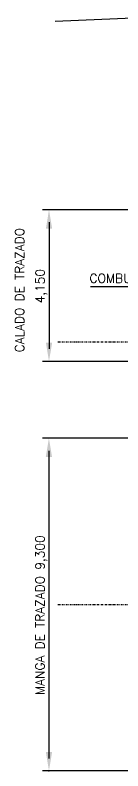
# Model space of a CAD drawing. Extents: x 598 to 1630, y 230 to 779.
# Drawn here: x 912.6 to 942.8, y 475 to 686.3 of the extents above; entities that cross this region are included whole.
import ezdxf

# ---------------------------------------------------------------- set-up
doc = ezdxf.new("R2010")
doc.units = 0
doc.header["$MEASUREMENT"] = 0
doc.linetypes.add('CONTINUA', pattern=[0])
doc.linetypes.add('TRAZO_Y_PUNTO', pattern=[1, 0.5, -0.25, 0, -0.25])
doc.layers.add('AMA25CON', color=2, linetype='CONTINUA')
doc.layers.add('AMA25PTORAYA', color=2, linetype='TRAZO_Y_PUNTO')
doc.styles.add('ROMANS2-5', font='romans', dxfattribs={"height": 2.5})

msp = doc.modelspace()

# ---------------------------------------------------------------- linework, layer by layer
at = {"layer": 'AMA25CON'}
for p, q in [((964.34, 686.31), (923.8, 684.55)), ((962.82, 631.89), (920.26, 631.89)), ((922.06, 628.39), (922.06, 593)), ((933.67, 610.45), (958.39, 610.45)), ((997.96, 589.5), (920.26, 589.5)), ((1014.34, 568), (920.23, 568)), ((922.03, 564.5), (922.03, 478.5)), ((1014.34, 475), (920.23, 475))]:
    msp.add_line(p, q, dxfattribs=at)
msp.add_point((922.03, 475), dxfattribs=at)
for points in [[(922.94, 626.63), (921.19, 626.63), (922.06, 631.88)], [(922.94, 594.72), (921.19, 594.72), (922.06, 589.47)], [(922.91, 562.77), (921.16, 562.77), (922.03, 568.02)], [(922.92, 480.25), (921.17, 480.25), (922.05, 475)]]:
    msp.add_solid(points, dxfattribs=at)
at = {"layer": 'AMA25PTORAYA'}
for p, q in [((924.56, 595), (1374.56, 595)), ((924.56, 521.5), (1418.09, 521.5))]:
    msp.add_line(p, q, dxfattribs=at)

# ---------------------------------------------------------------- texts
at = {"layer": 'AMA25CON', "style": 'ROMANS2-5'}
for s, p in [('CALADO DE TRAZADO', (915.06, 592)), ('4,150', (920.81, 605.7)), ('MANGA DE TRAZADO 9,300', (920.78, 496.2))]:
    msp.add_text(s, height=2.5, rotation=90, dxfattribs=at).set_placement(p)
msp.add_text('COMBUSTIBLE', height=2.5, dxfattribs=at).set_placement((933.4, 611.47))

doc.saveas('drawing.dxf')
